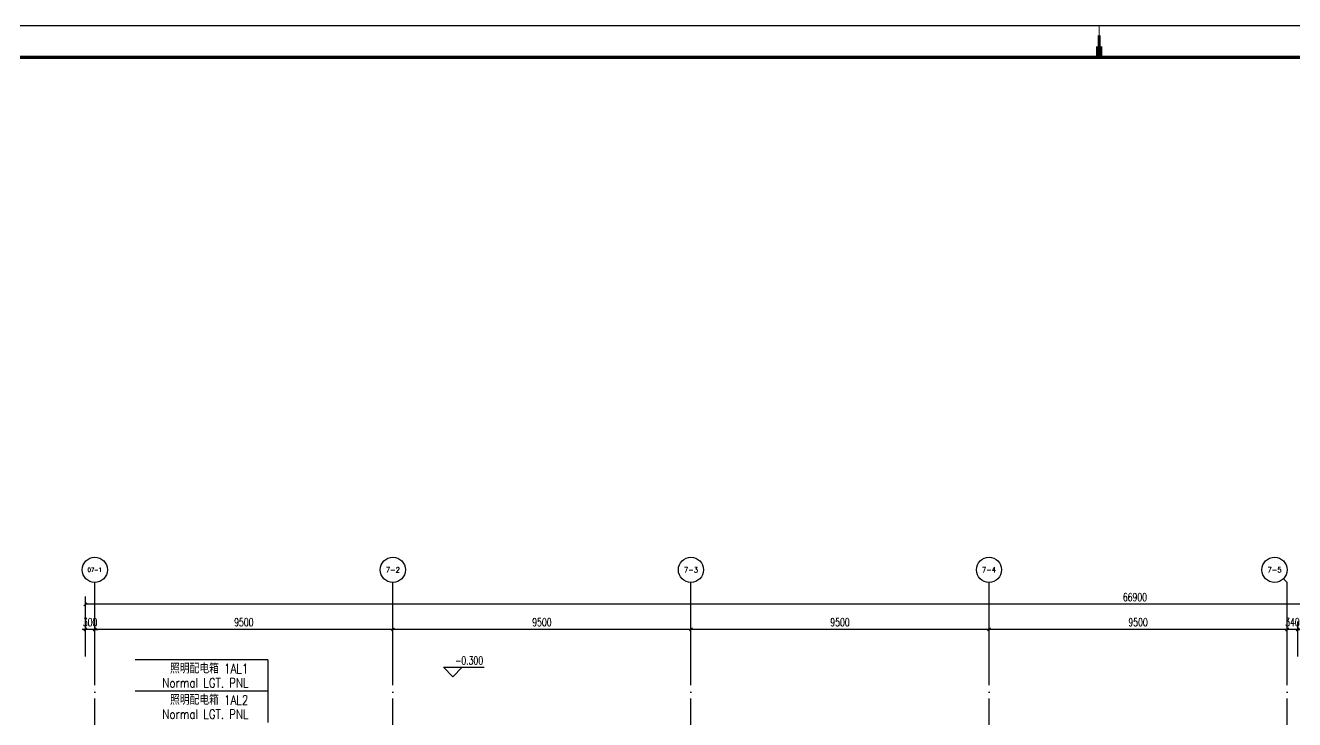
# Model space of a CAD drawing. Extents: x -621157 to 1764546, y -106808 to 741893.
# Drawn here: x 197788 to 238240, y 41583 to 63719 of the extents above; entities that cross this region are included whole.
import ezdxf
from ezdxf.enums import TextEntityAlignment as Align

# ---------------------------------------------------------------- set-up
doc = ezdxf.new("R2010")
doc.units = 0
doc.header["$LTSCALE"] = 1000
doc.header["$MEASUREMENT"] = 0
doc.linetypes.add('XREF-A-101-平面图_t3$0$DOTE', pattern=[2.42, 2, -0.2, 0.02, -0.2])
for name, color, linetype in [('0-底图', 7, 'Continuous'), ('A0-Verital$0$TK-WHITE', 7, 'Continuous'), ('AXIS_TEXT', 7, 'Continuous'), ('SIG_TEXT', 2, 'Continuous'), ('XREF-A-101-平面图_t3$0$A-DIM_ELEV', 8, 'Continuous'), ('XREF-A-101-平面图_t3$0$A-DOTE', 8, 'Continuous'), ('XREF-A-101-平面图_t3$0$AXIS', 8, 'Continuous')]:
    doc.layers.add(name, color=color, linetype=linetype)
doc.styles.add('COMPLEX', font='COMPLEX')
doc.styles.add('DIM_FONT', font='ROMANS', dxfattribs={"width": 0.8, "bigfont": 'HZDXC'})
doc.styles.add('XREF-A-101-平面图_t3$0$A-AXIS-LABEL', font='COMPLEX', dxfattribs={"bigfont": 'GBCBIG'})
doc.styles.add('XREF-A-101-平面图_t3$0$A-DIM_T3', font='SIMPLEX', dxfattribs={"width": 0.705882, "bigfont": 'GBCBIG'})
doc.styles.add('XREF-A-101-平面图_t3$0$A-STANDARD', font='SIMPLEX', dxfattribs={"bigfont": 'GBCBIG'})
doc.dimstyles.new('XREF-A-101-平面图_t3$0$A-DIM-100', dxfattribs={"dimscale": 100, "dimtxt": 2.55, "dimasz": 1, "dimexe": 2.5, "dimexo": 3, "dimgap": 1, "dimtad": 1, "dimdec": 0, "dimzin": 0, "dimdsep": 46, "dimtxsty": 'XREF-A-101-平面图_t3$0$A-DIM_T3', "dimblk": 'XREF-A-101-平面图_t3$0$_ArchTick', "dimcen": 0.09, "dimclrt": 7, "dimazin": 2, "dimtfac": 1, "dimtdec": 0, "dimtix": 1, "dimtmove": 2, "dimatfit": 3, "dimfxl": 0, "dimtolj": 1, "dimtzin": 0, "dimarcsym": 0})

# ---------------------------------------------------------------- blocks, each defined once
blk = doc.blocks.new('XREF-A-101-平面图_t3$0$_ArchTick')
at = {"color": 0, "linetype": 'ByBlock', "const_width": 0.4}
blk.add_lwpolyline([(-0.5, -0.5), (0.5, 0.5)], dxfattribs=at)
blk = doc.blocks.new('*D25415')
at = {"layer": 'Defpoints', "color": 0}
for p in [(38000, 44460), (38000, 43300), (38340, 43300)]:
    blk.add_point(p, dxfattribs=at)
at = {"layer": 'XREF-A-101-平面图_t3$0$AXIS', "color": 0, "lineweight": -2}
for p, q in [((38000, 43600), (38000, 44710)), ((38340, 43600), (38340, 44710)), ((38000, 44460), (37900, 44460)), ((38340, 44460), (38000, 44460)), ((38340, 44460), (38440, 44460))]:
    blk.add_line(p, q, dxfattribs=at)
at = {"layer": 'XREF-A-101-平面图_t3$0$AXIS', "color": 0, "linetype": 'ByBlock', "lineweight": -2, "xscale": 100, "yscale": 100, "zscale": 100}
blk.add_blockref('XREF-A-101-平面图_t3$0$_ArchTick', (38000, 44460), dxfattribs=at)
at = {"layer": 'XREF-A-101-平面图_t3$0$AXIS', "color": 0, "linetype": 'ByBlock', "lineweight": -2, "xscale": 100, "yscale": 100, "zscale": 100, "rotation": 180}
blk.add_blockref('XREF-A-101-平面图_t3$0$_ArchTick', (38340, 44460), dxfattribs=at)
at = {"layer": 'XREF-A-101-平面图_t3$0$AXIS', "color": 7, "insert": (38170, 44687), "char_height": 255, "attachment_point": 5, "style": 'XREF-A-101-平面图_t3$0$A-DIM_T3'}
blk.add_mtext('\\A1;340', dxfattribs=at)
blk = doc.blocks.new('*D25416')
at = {"layer": 'Defpoints', "color": 0}
for p in [(28500, 44460), (28500, 43300), (38000, 43300)]:
    blk.add_point(p, dxfattribs=at)
at = {"layer": 'XREF-A-101-平面图_t3$0$AXIS', "color": 0, "lineweight": -2}
for p, q in [((28500, 43600), (28500, 44710)), ((38000, 43600), (38000, 44710)), ((38000, 44460), (28500, 44460))]:
    blk.add_line(p, q, dxfattribs=at)
at = {"layer": 'XREF-A-101-平面图_t3$0$AXIS', "color": 0, "linetype": 'ByBlock', "lineweight": -2, "xscale": 100, "yscale": 100, "zscale": 100, "rotation": 180}
blk.add_blockref('XREF-A-101-平面图_t3$0$_ArchTick', (28500, 44460), dxfattribs=at)
at = {"layer": 'XREF-A-101-平面图_t3$0$AXIS', "color": 0, "linetype": 'ByBlock', "lineweight": -2, "xscale": 100, "yscale": 100, "zscale": 100}
blk.add_blockref('XREF-A-101-平面图_t3$0$_ArchTick', (38000, 44460), dxfattribs=at)
at = {"layer": 'XREF-A-101-平面图_t3$0$AXIS', "color": 7, "insert": (33250, 44687), "char_height": 255, "attachment_point": 5, "style": 'XREF-A-101-平面图_t3$0$A-DIM_T3'}
blk.add_mtext('\\A1;9500', dxfattribs=at)
blk = doc.blocks.new('*D25417')
at = {"layer": 'Defpoints', "color": 0}
for p in [(19000, 44460), (19000, 43300), (28500, 43300)]:
    blk.add_point(p, dxfattribs=at)
at = {"layer": 'XREF-A-101-平面图_t3$0$AXIS', "color": 0, "lineweight": -2}
for p, q in [((19000, 43600), (19000, 44710)), ((28500, 43600), (28500, 44710)), ((28500, 44460), (19000, 44460))]:
    blk.add_line(p, q, dxfattribs=at)
at = {"layer": 'XREF-A-101-平面图_t3$0$AXIS', "color": 0, "linetype": 'ByBlock', "lineweight": -2, "xscale": 100, "yscale": 100, "zscale": 100, "rotation": 180}
blk.add_blockref('XREF-A-101-平面图_t3$0$_ArchTick', (19000, 44460), dxfattribs=at)
at = {"layer": 'XREF-A-101-平面图_t3$0$AXIS', "color": 0, "linetype": 'ByBlock', "lineweight": -2, "xscale": 100, "yscale": 100, "zscale": 100}
blk.add_blockref('XREF-A-101-平面图_t3$0$_ArchTick', (28500, 44460), dxfattribs=at)
at = {"layer": 'XREF-A-101-平面图_t3$0$AXIS', "color": 7, "insert": (23750, 44687), "char_height": 255, "attachment_point": 5, "style": 'XREF-A-101-平面图_t3$0$A-DIM_T3'}
blk.add_mtext('\\A1;9500', dxfattribs=at)
blk = doc.blocks.new('*D25418')
at = {"layer": 'Defpoints', "color": 0}
for p in [(9500, 44460), (9500, 43300), (19000, 43300)]:
    blk.add_point(p, dxfattribs=at)
at = {"layer": 'XREF-A-101-平面图_t3$0$AXIS', "color": 0, "lineweight": -2}
for p, q in [((9500, 43600), (9500, 44710)), ((19000, 43600), (19000, 44710)), ((19000, 44460), (9500, 44460))]:
    blk.add_line(p, q, dxfattribs=at)
at = {"layer": 'XREF-A-101-平面图_t3$0$AXIS', "color": 0, "linetype": 'ByBlock', "lineweight": -2, "xscale": 100, "yscale": 100, "zscale": 100, "rotation": 180}
blk.add_blockref('XREF-A-101-平面图_t3$0$_ArchTick', (9500, 44460), dxfattribs=at)
at = {"layer": 'XREF-A-101-平面图_t3$0$AXIS', "color": 0, "linetype": 'ByBlock', "lineweight": -2, "xscale": 100, "yscale": 100, "zscale": 100}
blk.add_blockref('XREF-A-101-平面图_t3$0$_ArchTick', (19000, 44460), dxfattribs=at)
at = {"layer": 'XREF-A-101-平面图_t3$0$AXIS', "color": 7, "insert": (14250, 44687), "char_height": 255, "attachment_point": 5, "style": 'XREF-A-101-平面图_t3$0$A-DIM_T3'}
blk.add_mtext('\\A1;9500', dxfattribs=at)
blk = doc.blocks.new('*D25419')
at = {"layer": 'Defpoints', "color": 0}
for p in [(0, 44460), (0, 43300), (9500, 43300)]:
    blk.add_point(p, dxfattribs=at)
at = {"layer": 'XREF-A-101-平面图_t3$0$AXIS', "color": 0, "lineweight": -2}
for p, q in [((0, 43600), (0, 44710)), ((9500, 43600), (9500, 44710)), ((9500, 44460), (0, 44460))]:
    blk.add_line(p, q, dxfattribs=at)
at = {"layer": 'XREF-A-101-平面图_t3$0$AXIS', "color": 0, "linetype": 'ByBlock', "lineweight": -2, "xscale": 100, "yscale": 100, "zscale": 100, "rotation": 180}
blk.add_blockref('XREF-A-101-平面图_t3$0$_ArchTick', (0, 44460), dxfattribs=at)
at = {"layer": 'XREF-A-101-平面图_t3$0$AXIS', "color": 0, "linetype": 'ByBlock', "lineweight": -2, "xscale": 100, "yscale": 100, "zscale": 100}
blk.add_blockref('XREF-A-101-平面图_t3$0$_ArchTick', (9500, 44460), dxfattribs=at)
at = {"layer": 'XREF-A-101-平面图_t3$0$AXIS', "color": 7, "insert": (4750, 44687), "char_height": 255, "attachment_point": 5, "style": 'XREF-A-101-平面图_t3$0$A-DIM_T3'}
blk.add_mtext('\\A1;9500', dxfattribs=at)
blk = doc.blocks.new('*D25420')
at = {"layer": 'Defpoints', "color": 0}
for p in [(-300, 44460), (-300, 43300), (0, 43300)]:
    blk.add_point(p, dxfattribs=at)
at = {"layer": 'XREF-A-101-平面图_t3$0$AXIS', "color": 0, "lineweight": -2}
for p, q in [((-300, 43600), (-300, 44710)), ((0, 43600), (0, 44710)), ((-300, 44460), (-400, 44460)), ((0, 44460), (-300, 44460)), ((0, 44460), (100, 44460))]:
    blk.add_line(p, q, dxfattribs=at)
at = {"layer": 'XREF-A-101-平面图_t3$0$AXIS', "color": 0, "linetype": 'ByBlock', "lineweight": -2, "xscale": 100, "yscale": 100, "zscale": 100}
blk.add_blockref('XREF-A-101-平面图_t3$0$_ArchTick', (-300, 44460), dxfattribs=at)
at = {"layer": 'XREF-A-101-平面图_t3$0$AXIS', "color": 0, "linetype": 'ByBlock', "lineweight": -2, "xscale": 100, "yscale": 100, "zscale": 100, "rotation": 180}
blk.add_blockref('XREF-A-101-平面图_t3$0$_ArchTick', (0, 44460), dxfattribs=at)
at = {"layer": 'XREF-A-101-平面图_t3$0$AXIS', "color": 7, "insert": (-150, 44687), "char_height": 255, "attachment_point": 5, "style": 'XREF-A-101-平面图_t3$0$A-DIM_T3'}
blk.add_mtext('\\A1;300', dxfattribs=at)
blk = doc.blocks.new('_AXISO')
blk.add_circle((0, 0), 0.5)
at = {"layer": 'AXIS_TEXT', "style": 'COMPLEX'}
blk.add_attdef('A', text='', height=0.56, dxfattribs=at).set_placement((-0.25, -0.28), (0.25, -0.28), align=Align.FIT)
blk = doc.blocks.new('*D25422')
at = {"layer": 'Defpoints', "color": 0}
for p in [(-300, 45260), (-300, 43300), (66600, 43300)]:
    blk.add_point(p, dxfattribs=at)
at = {"layer": 'XREF-A-101-平面图_t3$0$AXIS', "color": 0, "lineweight": -2}
for p, q in [((-300, 43600), (-300, 45510)), ((66600, 43600), (66600, 45510)), ((66600, 45260), (-300, 45260))]:
    blk.add_line(p, q, dxfattribs=at)
at = {"layer": 'XREF-A-101-平面图_t3$0$AXIS', "color": 0, "linetype": 'ByBlock', "lineweight": -2, "xscale": 100, "yscale": 100, "zscale": 100, "rotation": 180}
blk.add_blockref('XREF-A-101-平面图_t3$0$_ArchTick', (-300, 45260), dxfattribs=at)
at = {"layer": 'XREF-A-101-平面图_t3$0$AXIS', "color": 0, "linetype": 'ByBlock', "lineweight": -2, "xscale": 100, "yscale": 100, "zscale": 100}
blk.add_blockref('XREF-A-101-平面图_t3$0$_ArchTick', (66600, 45260), dxfattribs=at)
at = {"layer": 'XREF-A-101-平面图_t3$0$AXIS', "color": 7, "insert": (33150, 45487), "char_height": 255, "attachment_point": 5, "style": 'XREF-A-101-平面图_t3$0$A-DIM_T3'}
blk.add_mtext('\\A1;66900', dxfattribs=at)
blk = doc.blocks.new('A0-Verital$0$A$C53BD7355')
at = {"layer": 'A0-Verital$0$TK-WHITE'}
for points, const_width in [([(29650, 83100), (29650, 83800)], 100), ([(29650, 84100), (29650, 83100)], 35), ([(29650, 83100), (29650, 83450)], 200)]:
    blk.add_lwpolyline(points, dxfattribs=dict(at, const_width=const_width))
blk = doc.blocks.new('A0-Verital')
blk.add_lwpolyline([(118900, 84100), (0, 84100), (0, 0), (118900, 0)], close=True)
at = {"const_width": 100}
blk.add_lwpolyline([(2500, 83100), (117900, 83100), (117900, 1000), (2500, 1000)], close=True, dxfattribs=at)
blk.add_blockref('A0-Verital$0$A$C53BD7355', (29800, 0))
blk = doc.blocks.new('XREF-A-101-平面图_t3$0$轴网')
at = {"layer": 'XREF-A-101-平面图_t3$0$A-DOTE', "linetype": 'XREF-A-101-平面图_t3$0$DOTE'}
for p, q in [((0, -3300), (0, 43300)), ((9500, -3300), (9500, 43300)), ((19000, -3300), (19000, 43300)), ((28500, -3300), (28500, 43300)), ((38000, -3300), (38000, 43300))]:
    blk.add_line(p, q, dxfattribs=at)
at = {"layer": 'XREF-A-101-平面图_t3$0$AXIS'}
for p, q in [((0, 43300), (0, 45959.5)), ((9500, 43300), (9500, 45959.5)), ((19000, 43300), (19000, 45959.5)), ((28500, 43300), (28500, 45959.5)), ((38000, 45959.5), (37882.8, 46076.7)), ((38000, 43300), (38000, 45959.5))]:
    blk.add_line(p, q, dxfattribs=at)
ref = blk.add_blockref('_AXISO', (0, 46359.5), dxfattribs=dict(at, xscale=800, yscale=800, zscale=800))
ref.add_attrib('A', '07-1', dxfattribs={"color": 7, "height": 136.14, "style": 'XREF-A-101-平面图_t3$0$A-AXIS-LABEL', "width": 0.946667}).set_placement((-230.1, 46291.4), (230.1, 46291.4), align=Align.FIT)
ref = blk.add_blockref('_AXISO', (9500, 46359.5), dxfattribs=dict(at, xscale=800, yscale=800, zscale=800))
ref.add_attrib('A', '7-2', dxfattribs={"color": 7, "height": 168.54, "style": 'XREF-A-101-平面图_t3$0$A-AXIS-LABEL', "width": 0.933333}).set_placement((9275.3, 46275.2), (9724.7, 46275.2), align=Align.FIT)
ref = blk.add_blockref('_AXISO', (19000, 46359.5), dxfattribs=dict(at, xscale=800, yscale=800, zscale=800))
ref.add_attrib('A', '7-3', dxfattribs={"color": 7, "height": 168.54, "style": 'XREF-A-101-平面图_t3$0$A-AXIS-LABEL', "width": 0.933333}).set_placement((18775.3, 46275.2), (19224.7, 46275.2), align=Align.FIT)
ref = blk.add_blockref('_AXISO', (28500, 46359.5), dxfattribs=dict(at, xscale=800, yscale=800, zscale=800))
ref.add_attrib('A', '7-4', dxfattribs={"color": 7, "height": 163.41, "style": 'XREF-A-101-平面图_t3$0$A-AXIS-LABEL', "width": 0.935484}).set_placement((28274.3, 46277.8), (28725.7, 46277.8), align=Align.FIT)
ref = blk.add_blockref('_AXISO', (37600, 46359.5), dxfattribs=dict(at, xscale=800, yscale=800, zscale=800))
ref.add_attrib('A', '7-5', dxfattribs={"color": 7, "height": 168.54, "style": 'XREF-A-101-平面图_t3$0$A-AXIS-LABEL', "width": 0.933333}).set_placement((37375.3, 46275.2), (37824.7, 46275.2), align=Align.FIT)
for p1, p2, distance, picture, middle in [((66600, 43300), (-300, 43300), -1959.5, '*D25422', (33150, 45487)), ((0, 43300), (-300, 43300), -1159.5, '*D25420', (-150, 44687)), ((9500, 43300), (0, 43300), -1159.5, '*D25419', (4750, 44687)), ((19000, 43300), (9500, 43300), -1159.5, '*D25418', (14250, 44687)), ((28500, 43300), (19000, 43300), -1159.5, '*D25417', (23750, 44687)), ((38000, 43300), (28500, 43300), -1159.5, '*D25416', (33250, 44687)), ((38340, 43300), (38000, 43300), -1159.5, '*D25415', (38170, 44687))]:
    dim = blk.add_aligned_dim(p1=p1, p2=p2, distance=distance, dimstyle='XREF-A-101-平面图_t3$0$A-DIM-100', dxfattribs=at)
    dim.commit()
    dim.dimension.update_dxf_attribs({"geometry": picture, "text_midpoint": middle})
blk = doc.blocks.new('XREF-A-101-平面图_t3')
at = {"layer": 'XREF-A-101-平面图_t3$0$A-DIM_ELEV'}
for p, q in [((211414, 42950), (211114, 43250)), ((211114, 43250), (212415, 43250)), ((211414, 42950), (211714, 43250))]:
    blk.add_line(p, q, dxfattribs=at)
at = {"layer": 'XREF-A-101-平面图_t3$0$A-DOTE'}
blk.add_blockref('XREF-A-101-平面图_t3$0$轴网', (200000, 0), dxfattribs=at)
at = {"layer": 'XREF-A-101-平面图_t3$0$A-DIM_ELEV', "color": 7, "style": 'XREF-A-101-平面图_t3$0$A-STANDARD', "width": 0.705882}
blk.add_text('-0.300', height=255, dxfattribs=at).set_placement((211482, 43340))

msp = doc.modelspace()

# ---------------------------------------------------------------- block references
at = {"layer": '0-底图'}
msp.add_blockref('XREF-A-101-平面图_t3', (0, 0), dxfattribs=at)

# ---------------------------------------------------------------- next in the draw order: linework, layer by layer
at = {"layer": 'SIG_TEXT', "color": 2}
for points in [[(205512, 43489), (201287, 43489)], [(205512, 43489), (205512, 42489)], [(205512, 42489), (201287, 42489)], [(205512, 42489), (205512, 41489)]]:
    msp.add_lwpolyline(points, dxfattribs=at)

# ---------------------------------------------------------------- next in the draw order: block references
msp.add_blockref('A0-Verital', (172558, -20399))

# ---------------------------------------------------------------- next in the draw order: texts
at = {"layer": 'SIG_TEXT', "color": 2, "style": 'DIM_FONT', "width": 0.8}
for s, p in [('照明配电箱 1AL1', (204892, 43057)), ('Normal LGT. PNL', (204899, 42607)), ('照明配电箱 1AL2', (204892, 42057)), ('Normal LGT. PNL', (204899, 41607))]:
    msp.add_text(s, height=300, dxfattribs=at).set_placement(p, align=Align.RIGHT)

doc.saveas('drawing.dxf')
